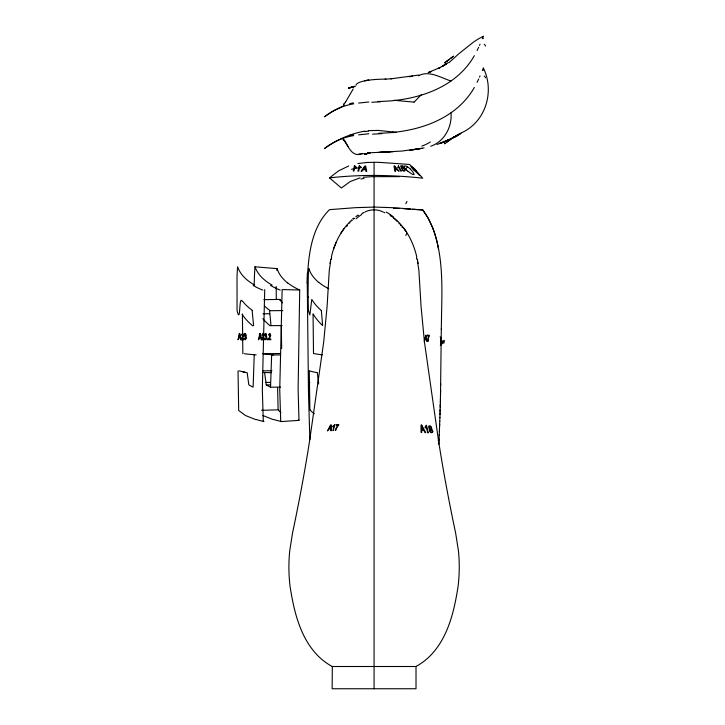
<?xml version="1.0" encoding="UTF-8"?>
<svg xmlns="http://www.w3.org/2000/svg" width="725" height="725" viewBox="0 0 725 725"><rect width="100%" height="100%" fill="white"/><g stroke="black" fill="none" stroke-linecap="round" stroke-linejoin="round"><path stroke-width="1.09" d="M276.198 286.447L276.298 299.588M440.655 385.183L440.664 383.697M441.19 337.814L440.528 393.838M441.317 329.413L441.516 317.106M441.19 338.104L441.326 328.797M440.564 392.071L440.592 390.34M441.507 317.342C442.069 287.653 443.455 256.632 432.861 228.321M307.255 282.913L308.497 393.575L309.584 430.478M440.492 395.642L440.546 392.814M254.194 284.218L254.43 276.506A264.317 264.145 -57.7 0 1 255.019 266.818L276.977 268.622A239.857 239.803 0 0 0 276.841 270.389M440.456 397.481L440.51 395.016M440.41 399.593L440.456 397.273M440.356 401.958L440.41 399.348M280.566 387.132L270.534 387.186L271.648 354.96L280.448 354.933M440.365 401.26L440.211 407.196M440.292 404.378L439.993 414.591M440.075 411.963L440.147 409.38M254.23 354.96L253.116 387.186L248.847 384.912L247.171 372.704L243.102 372.106M439.885 417.799L440.03 413.449M439.767 421.424L439.903 417.283M439.767 421.234L439.45 430.07M439.613 425.684L439.667 424.252M439.386 431.556L439.45 429.898M439.25 435.072L439.404 431.176M439.087 439.214L439.268 434.583M439.024 440.782L439.087 439.06M439.033 440.41L438.888 443.963L438.29 443.972M330.7 425.666L330.663 428.321L329.295 428.403L330.138 426.744A8.165 4.785 -64.6 0 0 330.709 425.484M264.725 289.583L262.323 389.434L263.293 421.606M244.968 336.074L245.123 336.681M265.459 336.074L265.613 336.681M307.681 272.6C309.113 250.324 312.928 226.046 329.494 209.652L355.676 207.658L374.743 207.078L393.639 207.722L422.684 209.96L427.931 217.817L432.354 227.034M279.868 300.386L280.004 299.416L263.837 299.661M330.029 263.465L330.827 259.16M330.636 261.598L329.277 270.28L327.102 306.349L323.694 342.082L309.557 441.117A342.689 61.806 -77 0 1 292.501 533.138L289.71 550.964A159.301 157.243 67.6 0 0 290.1 586.634C293.924 611.03 299.969 637.212 317.668 655.545A64.108 64.099 55.1 0 0 329.503 664.961L332.141 666.502L415.824 666.502L418.651 664.961A64.108 64.099 -55.1 0 0 430.487 655.545C448.186 637.212 454.231 611.03 458.046 586.634A159.301 157.243 -67.6 0 0 458.445 550.964L455.653 533.138A342.689 61.806 77 0 1 438.58 441.099L424.451 342.082L421.053 306.349L418.878 270.28L417.518 261.598M361.077 167.248L360.941 167.874A4.839 3.833 -22.1 0 1 359.627 167.058L358.694 171.154L357.951 171.136L359.147 165.88L359.618 165.889M331.407 256.75C334.587 242.929 341.312 229.644 351.806 219.956M331.126 259.505L331.678 257.457M333.699 248.602L336.074 242.476M483.321 36.368L482.343 38.733M483.321 68.141L482.343 70.506M480.041 44.162L479.497 45.385M480.041 75.935L479.497 77.158M478.672 47.234L477.086 50.596M478.672 79.007L477.086 82.369M345.671 101.872L353.22 88.921M474.358 55.653C455.137 89.365 414.319 101.074 377.816 101.482M474.358 87.435C455.318 120.821 414.972 132.693 378.758 133.228M364.992 166.777L363.452 169.115L365.509 169.17L365.21 167.72A8.165 6.471 -22.1 0 1 365.092 166.614M242.241 337.433L243.111 334.624L242.458 334.053L241.869 335.258L241.452 334.932L242.657 333.409L243.609 335.439L242.277 338.358A3.081 1.667 89.7 0 0 241.951 339.028L243.645 339.028L243.654 339.771L241.38 339.789A1.387 0.752 89.7 0 1 241.425 339.246M269.419 337.379L270.289 334.569L269.627 333.998L269.038 335.276L268.631 334.877L269.827 333.355L270.778 335.385L269.428 338.348A3.081 1.667 89.7 0 0 269.129 338.974L270.824 338.974L270.824 339.717L268.549 339.735A1.387 0.752 89.7 0 1 268.594 339.191A5.564 3.018 89.7 0 1 269.437 337.442M344.556 103.412L343.478 104.681L345.689 101.844M344.212 228.357L340.795 233.396M346.514 226.599L347.429 225.448M405.511 169.324L407.55 166.886M349.414 223.119L349.939 222.53M441.027 338.711L441.534 338.158L440.129 336.88M440.456 340.206L440.945 339.681L442.975 341.538L443.999 340.415L444.579 340.94L443.555 342.064L444.18 342.644L443.7 343.17L443.066 342.59L440.292 345.635M421.298 94.685L414.111 102.134M355.903 85.26C357.416 80.221 376.456 79.097 385.963 79.116M448.884 62.758L458.816 53.777L473.108 42.385A69.799 69.799 0 0 1 483.376 36.268M351.58 220.826L352.142 220.264M360.062 177.87L350.392 181.449L341.384 187.993L329.494 177.879L338.593 170.846L348.643 166.007M353.655 218.896L354.208 218.424M353.256 86.855L354.969 86.366M449.364 140.197L450.171 139.59M450.406 139.408L457.158 135.484L450.705 138.874M452.518 137.813L453.071 137.397L452.391 137.913M450.017 139.708L449.391 140.179M449.047 59.559L449.636 59.106L444.588 62.93L449.047 59.559L446.962 61.136M450.669 58.308L450.153 58.707L453.533 56.151L450.932 58.118M445.177 143.378L444.588 143.822L450.442 139.372M446.5 142.381L449.636 139.998M451.195 138.81L451.938 138.248M448.313 141.003L449.011 140.478M447.869 141.33L448.757 140.668M357.552 215.678L358.077 215.298M355.785 216.693L358.105 215.144M446.183 63.927L443.111 65.939L448.032 62.74M441.951 66.528L446.727 63.655L438.589 68.358L440.311 67.434L428.167 72.563L431.438 71.458L429.862 71.992M454.013 137.297L459.659 134.025M361.829 213.639L362.727 213.132M460.846 133.445L453.143 137.687L458.771 134.678L455.4 136.527L457.457 135.412M454.448 136.971L457.158 135.484M453.886 137.125L459.315 134.361L455.717 136.191L456.841 135.593M461.598 132.757C485.723 121.845 494.885 91.35 483.367 68.023M455.717 136.191L460.447 133.69M363.18 212.887L364.086 212.425M453.143 137.687L456.496 135.965M461.109 133.019L460.112 133.518M418.37 75.808C429.137 69.99 440.791 77.783 450.986 81.01M459.614 133.762L458.599 134.234M450.007 139.218L445.413 141.312L446.962 140.659M365.001 211.99C370.647 209.117 377.471 209.117 383.117 211.981M344.04 105.66L333.536 110.925L324.41 116.788C332.92 110.118 342.979 105.515 353.682 103.847M458.082 134.46L457.058 134.904M443.818 141.964L446.808 140.686L439.586 143.559L448.431 139.952M451.331 138.638L445.268 141.266L448.068 140.07M445.132 141.402L439.712 143.514M443.791 141.855L448.467 139.988M439.586 143.559L442.468 142.481L436.903 144.474M430.713 146.251C444.325 141.674 452.318 126.739 450.986 112.792M354.951 86.375L354.317 86.529M353.401 86.81L353.891 86.674L352.522 87.054M354.09 86.628L351.054 87.363M366.995 153.528L369.877 152.721L369.36 152.866M353.809 86.592L353.419 86.701M366.977 153.609L369.732 152.848L364.829 154.198L370.992 152.513L367.095 153.6M348.843 88.006L350.8 87.489M353.845 86.656L353.691 86.692M349.921 87.716L348.707 88.042L354.616 86.384L348.326 88.069M352.531 87.036L351.027 87.444M350.139 87.662L351.398 87.335M418.833 75.056L390.857 78.826M424.152 147.891L402.275 151.027L371.907 152.703M421.017 148.516L415.887 149.368L421.959 148.371M353.682 135.62C342.979 137.297 332.911 141.892 324.41 148.571C336.5 139.979 350.374 133.581 365.065 131.107M357.951 163.542L367.158 162.454L377.843 162.273L409.589 164.448L422.022 177.335M318.61 382.628L317.84 382.492L318.628 382.247M409.19 76.759L412.597 76.243L411.311 76.433M402.611 169.632L402.076 169.713A2.075 1.214 45.9 0 0 403.825 171.091A2.075 1.214 45.9 0 0 405.021 170.411A2.157 1.26 45.9 0 0 403.888 168.055A2.157 1.26 45.9 0 0 401.75 167.783M363.171 177.299L371.943 176.655L399.393 176.637M411.601 149.984L417.881 149.06L409.797 150.175M358.594 103.068L368.853 101.998M358.594 134.841L368.853 133.772M361.838 153.637L363.216 153.473C351.235 158.267 349.06 146.133 343.161 139.481L344.031 139.998L343.161 139.481M358.839 153.999L360.479 153.809M368.345 130.663L378.432 130.418L396.203 132.322M329.549 177.879C360.325 174.399 391.772 174.779 422.702 178.187M391.808 78.744L385.12 79.143M298.981 420.364L280.72 421.606L279.741 389.434L282.152 289.583L299.706 289.982L298.12 389.28L298.981 420.364A95.437 17.128 0 0 1 298.156 420.156M385.256 152.141L393.285 151.697M350.229 87.562L348.997 88.024M366.17 153.727L364.557 154.217L370.557 152.54L364.213 154.235M379.619 152.368L389.724 151.915M386.253 152.096L378.831 152.386M398.351 165.889L401.387 171.136L400.843 171.154L398.75 167.058A4.839 2.828 45.9 0 1 398.052 167.856L397.744 167.248A3.924 2.284 45.9 0 0 398.388 165.907M261.598 410.332L278.11 409.824L277.612 387.612M308.134 297.141L307.672 297.15L308.152 297.114L308.279 310.237L309.865 314.949L311.777 299.416L312.874 301.093A157.869 61.262 0 0 0 321.311 310.517M438.217 440.428L438.969 440.41M263.039 313.816L269.809 313.726M282.922 310.581L269.582 310.726L271.023 325.661L282.034 325.57M262.541 353.691L280.602 353.519M263.166 370.837L271.975 370.756M309.928 382.573L308.886 382.573M262.939 372.478L271.204 372.686M264.598 372.704L266.265 384.912L270.624 384.903M332.322 666.502L332.141 688.75L416.014 688.75L416.014 666.502M393.639 208.41L399.393 208.41M265.93 382.401L270.298 382.41M265.712 336.663L266.365 337.524L266.084 339.01L264.589 338.095L265.694 339.871L266.836 338.077L266.002 333.482L264.96 333.817L265.033 335.177A1.124 0.607 89.7 0 1 265.948 334.071A1.124 0.607 89.7 0 1 266.12 335.956M245.222 336.663L245.875 337.524L245.594 339.01L244.098 338.095L245.204 339.871L246.346 338.077L245.485 333.473L244.398 333.935L244.542 335.177A1.124 0.607 89.7 0 1 245.458 334.071A1.124 0.607 89.7 0 1 245.63 335.956M403.834 208.709L410.495 209.153M412.715 209.298L422.702 209.96M414.029 102.125L394.11 100.295M273.271 419.639L262.885 415.516M255.852 419.639L245.467 415.516L238.679 410.504L238.036 370.901M270.534 387.186L266.265 384.912M383.933 212.362L384.73 212.769M272.147 285.088C264.761 281.028 257.819 275.002 255.01 266.818M254.729 285.088C247.343 281.028 240.401 275.002 237.592 266.818A264.317 264.145 -57.7 0 0 237.021 276.506L237.057 310.59C240.836 326.014 238.688 293.96 242.268 301.41M390.05 215.144C404.26 224.496 412.951 240.473 416.739 256.75M390.394 215.533L391.437 216.304M287.725 282.931L290.816 285.17A97.948 31.592 0 0 0 299.688 289.991M318.792 282.36L321.782 284.617A98.899 31.891 0 0 0 328.733 288.695M393.458 217.953L394.917 219.249M395.397 219.693L395.859 220.137M396.783 221.043L397.336 221.614M414.582 170.683L419.838 175.486L416.141 170.801M344.855 140.804L348.072 146.613M398.931 223.336L399.457 223.925M393.24 132.82L392.461 131.877M400.463 225.122L400.961 225.729M394.699 166.777L396.638 169.115L395.143 169.17L394.862 167.72A8.165 4.767 45.9 0 0 394.572 166.614M401.931 226.97L402.402 227.596M242.404 314.115L242.857 353.709M281.092 301.093L280.004 299.416M403.943 228.357L405.946 231.347L405.257 230.314M421.687 426.119L423.409 429.535L421.696 429.436L421.678 427.415A10.204 5.99 64.6 0 0 421.578 425.874M432.163 226.562L432.798 228.157M432.417 227.197L433.169 229.127M401.886 167.919L401.405 166.496L403.163 166.433L402.855 165.817L400.662 165.898L401.605 168.608L402.157 168.662A1.414 0.825 45.9 0 1 403.725 168.635A1.414 0.825 45.9 0 1 404.287 170.42A1.414 0.825 45.9 0 1 402.493 169.677M416.476 257.457L417.029 259.505M417.319 259.16L418.117 263.465M260.067 334.325L260.656 337.197L259.487 337.207L259.831 335.458A8.165 4.423 89.7 0 0 260.03 334.125M239.576 334.325L240.165 337.197L238.996 337.207L239.341 335.458A8.165 4.423 89.7 0 0 239.54 334.125M425.702 336.001L426.173 338.874L425.158 338.865L425.475 337.125A8.165 3.861 -89.6 0 0 425.675 335.793M318.647 383.96L317.296 372.65L313.744 371.988A177.797 10.404 0 0 1 309.276 370.711L309.883 409.824M253.605 325.661L252.164 310.726M322.616 325.489L321.365 310.508M309.566 429.934L309.811 436.269M309.774 435.453L309.947 439.586M308.025 297.132L308.297 275.718A239.857 239.803 0 0 1 308.75 268.622M281.309 325.833L281.663 348.544M313.508 353.51L313.055 313.88A161.403 68.957 0 0 0 322.543 325.507M374.073 162.237L374.073 688.75M266.039 335.784A1.613 0.87 89.7 0 1 265.522 336.074M261.915 339.246A1.387 0.752 89.7 0 0 261.87 339.789L264.145 339.771L264.136 339.028L262.45 339.037A3.081 1.667 89.7 0 1 262.749 338.403L264.099 335.394L263.084 333.409L261.933 335.032L262.359 335.331L262.876 334.071L263.592 334.578L262.731 337.433A5.564 3.018 89.7 0 0 261.861 339.191M245.548 335.784A1.613 0.87 89.7 0 1 245.032 336.074M241.371 339.191A5.564 3.018 89.7 0 1 242.268 337.497M353.302 218.243A4.839 2.193 -48.2 0 1 354.153 218.415M352.712 218.832A3.924 1.776 -48.2 0 1 353.61 218.959M361.113 167.194A3.924 3.108 -22.1 0 1 359.582 165.907M360.968 178.975A40.455 23.544 13.6 0 1 363.995 178.495M351.534 169.333A58.272 36.023 10.3 0 1 360.298 167.566M280.947 412.534A167.856 30.133 0 0 1 278.255 409.824M281.4 421.524A117.568 19.222 -0.4 0 1 273.887 419.585M287.553 282.949A164.466 53.043 0 0 1 277.158 268.612M280.212 290.109A117.287 36.649 -3.6 0 1 270.57 285.414M307.01 282.913A271.241 268.676 80.6 0 1 307.427 272.582M422.775 209.906A70.615 70.615 0 0 1 432.091 226.59M433.233 229.109A117.994 117.994 0 0 1 438.543 249.3M273.57 354.869A157.171 7.83 -1.2 0 1 264.072 353.99M270.253 325.878A176.583 71.304 -6.5 0 1 262.822 318.683M270.108 310.599A174.526 63.546 -5.3 0 1 264.48 306.041M282.415 302.887A157.869 61.262 0 0 1 281.146 301.083M263.982 421.524A117.568 19.222 -0.4 0 1 256.469 419.585M244.896 372.043A199.629 10.531 -1.1 0 1 239.096 370.874M256.152 354.869A157.171 7.83 -1.2 0 1 244.28 353.673M252.835 325.878A176.583 71.304 -6.5 0 1 242.132 314.242M252.69 310.599A174.526 63.546 -5.3 0 1 242.685 301.328M262.794 290.109A117.287 36.649 -3.6 0 1 253.152 285.414M356.002 218.778A50.07 46.536 -61.8 0 1 361.721 214.5M386.099 212.072A47.315 46.318 89.9 0 1 393.394 216.929M314.396 413.748A166.297 29.852 0 0 1 310.055 409.824M318.656 282.378A165.826 53.478 0 0 1 308.904 268.612M322.407 354.815A134.932 7.322 0 0 1 313.644 353.519M430.306 141.982A98.582 50.895 -83.1 0 1 421.859 146.051M484.218 76.08A198.405 27.151 -41.2 0 1 485.532 77.783M483.267 70.062A248.956 4.622 -62.1 0 1 483.312 70.271M405.81 235.498A308.714 3.562 -63.6 0 1 406.97 233.187M349.477 135.512A116.444 8.627 0.4 0 1 353.193 134.66M372.523 134.152A50.233 4.105 0.7 0 1 381.839 133.717M365.173 131.578A52.517 40.645 -1.6 0 1 368.427 131.143M484.218 44.307A198.405 27.151 -41.2 0 1 485.532 46.01M483.267 38.28A248.956 4.622 -62.1 0 1 483.312 38.488M405.81 203.725A308.714 3.562 -63.6 0 1 406.97 201.414M349.586 103.738A116.444 8.618 0.4 0 1 353.347 102.887M371.762 102.297A51.203 4.287 0.9 0 1 380.389 101.881M408.039 171.218A6.616 1.305 40.5 0 0 413.232 174.535A6.743 1.55 42.4 0 0 413.875 174.517M407.948 171.336A6.235 1.368 40.3 0 1 406.408 169.94M413.848 174.489A6.371 1.477 43.7 0 0 411.555 170.411A6.135 1.604 41.9 0 0 410.305 169.188M406.118 169.886A6.543 1.822 41.8 0 1 404.713 165.889A6.543 1.822 41.8 0 1 410.413 169.061M414.129 170.565A6.371 0.734 46 0 1 411.102 166.288A6.371 0.734 46 0 1 415.996 170.393M330.654 428.955L330.654 430.722L331.262 430.695L331.171 424.841L330.6 424.868L327.483 430.913L328.969 429.055L330.654 428.955M432.843 431.765C429.708 435.453 429.109 427.922 428.747 426.046C432.345 424.959 431.266 429.798 432.843 431.765M427.324 335.222L427.315 335.974L428.783 335.983A8.945 4.232 -89.6 0 0 427.714 341.502L428.076 341.502A8.564 4.051 -89.6 0 1 428.23 339.753A9.797 4.631 -89.6 0 1 429.254 335.838L429.263 335.24L427.324 335.222M441.027 340.723L440.564 344.185L442.495 342.064L441.027 340.723M425.04 339.554L424.27 341.466L425.901 335.131L427.079 341.493L426.291 339.563L425.04 339.554M238.869 337.886L238.017 339.817L239.304 333.455L239.794 333.455L241.235 339.789L240.718 339.798L240.31 337.877L238.869 337.886M259.36 337.886L258.508 339.817L259.795 333.455L260.284 333.455L261.725 339.789L261.208 339.798L260.801 337.877L259.36 337.886M354.425 165.753L353.238 171.009L353.981 171.028L354.915 166.931A4.839 3.833 -22.1 0 0 356.238 167.729L356.365 167.131A3.924 3.108 -22.1 0 1 354.869 165.789L354.425 165.753M333.047 426.173L332.857 426.88A4.839 2.837 -64.6 0 0 334.08 425.938L332.857 430.596L333.355 430.568L334.606 424.614A3.924 2.302 -64.6 0 1 333.047 426.11M336.201 424.614L336.019 425.321L337.995 425.203A8.945 5.247 -64.6 0 0 335.249 430.46L335.729 430.433A8.238 4.83 -64.6 0 1 336.346 428.783A9.905 5.809 -64.6 0 1 338.657 425.022L338.811 424.469L336.201 424.614M363.08 169.677L362.011 171.245L361.095 171.218L364.766 166.052L365.627 166.07L366.768 171.372L365.917 171.345L365.618 169.741L363.08 169.677M366.179 80.484L364.557 80.702L368.817 80.167L366.179 80.484M394.618 166.052L393.992 166.07L394.971 171.372L395.587 171.345L395.261 169.741L397.11 169.677L399.103 171.218L394.618 166.052M267.978 338.856L267.507 339.744L267.978 338.856M421.742 425.122L421.026 425.077L421.044 432.399L421.751 432.444L421.714 430.224L423.826 430.342L425.004 432.635L425.765 432.68L421.742 425.122M426.418 425.367L426.019 425.339A4.903 2.873 64.6 0 1 425.004 427.043L425.285 428.004A6.054 3.552 64.6 0 0 426.228 426.971L427.759 432.798L428.375 432.834L426.418 425.367M429.961 430.505A1.64 0.961 64.6 0 0 431.765 432.372A1.64 0.961 64.6 0 0 431.466 429.789A1.64 0.961 64.6 0 0 429.961 430.505M429.291 427.134A1.287 0.752 64.6 0 0 430.686 428.647A1.287 0.752 64.6 0 0 430.505 426.635A1.287 0.752 64.6 0 0 429.291 427.134"/></g></svg>
